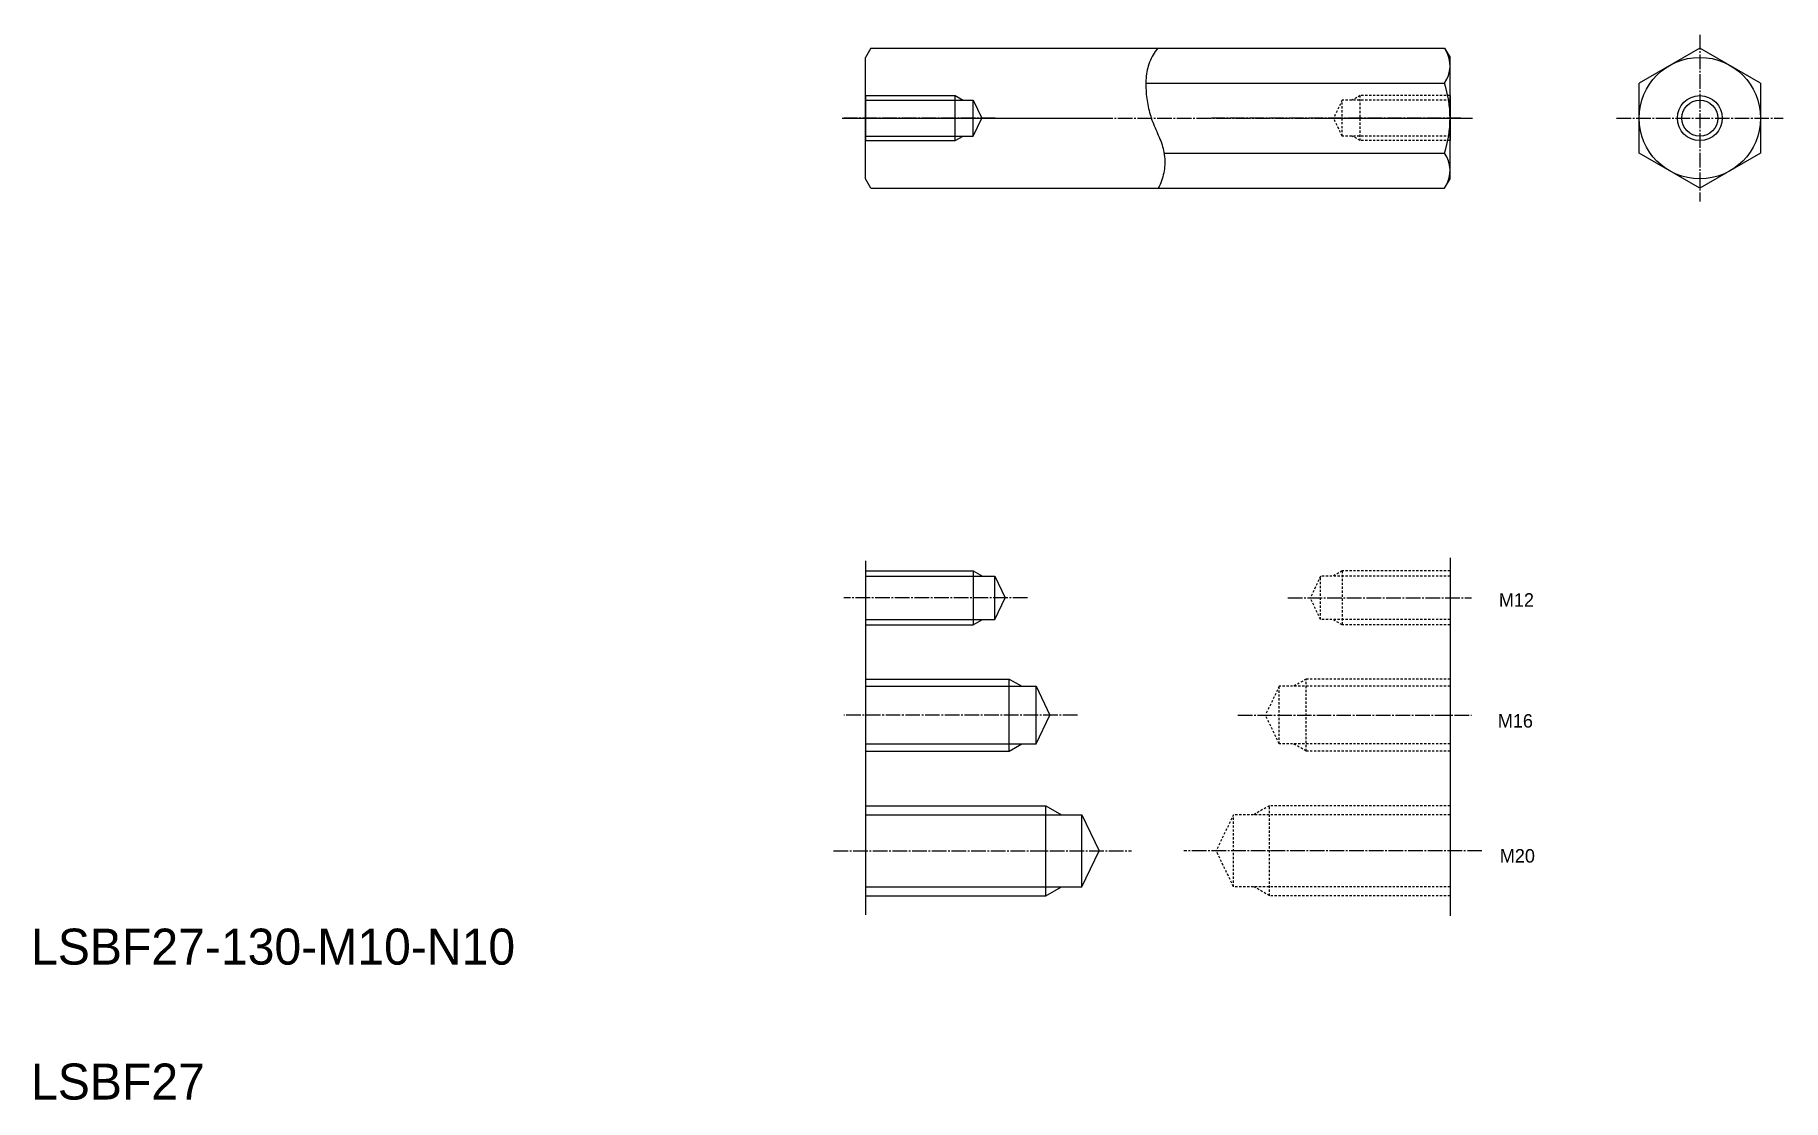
# Model space of a CAD drawing. Extents: x 21 to 410, y 20 to 257.
import ezdxf

# ---------------------------------------------------------------- set-up
doc = ezdxf.new("R2010")
doc.units = 0
doc.header["$LTSCALE"] = 0.25
doc.linetypes.add('CENTER', pattern=[17.5, 13, -1.5, 1.5, -1.5])
doc.linetypes.add('DASHED', pattern=[3.5, 2, -1.5])
doc.layers.get('0').update_dxf_attribs({"linetype": 'CONTINUOUS'})
doc.layers.add('CENTER', color=1, linetype='CENTER')

msp = doc.modelspace()

# ---------------------------------------------------------------- linework, layer by layer
at = {"linetype": 'CONTINUOUS'}
for p, q in [((206.7, 253.8), (205.49, 251.72)), ((206.7, 253.8), (334.28, 253.8)), ((334.28, 253.8), (335.49, 251.72)), ((391.02, 253.8), (377.52, 246.01)), ((404.52, 246.01), (391.02, 253.8)), ((205.49, 224.72), (205.49, 251.72)), ((335.49, 224.72), (335.49, 251.72)), ((205.49, 228.22), (205.49, 248.22)), ((267.86, 246.01), (334.25, 246.01)), ((377.52, 230.42), (377.52, 246.01)), ((404.52, 246.01), (404.52, 230.42)), ((271.91, 230.42), (334.25, 230.42)), ((391.02, 222.63), (377.52, 230.42)), ((404.52, 230.42), (391.02, 222.63)), ((206.7, 222.63), (205.49, 224.72)), ((206.7, 222.63), (334.28, 222.63)), ((334.28, 222.63), (335.49, 224.72))]:
    msp.add_line(p, q, dxfattribs=at)
for p, q in [((397.77, 249.91), (397.77, 249.91)), ((335.49, 228.22), (335.49, 248.22)), ((401.14, 247.96), (401.14, 247.96)), ((205.49, 243.22), (205.49, 233.22)), ((335.49, 243.22), (335.49, 233.22)), ((335.49, 140.44), (335.49, 60.88)), ((205.49, 139.8), (205.49, 61.09))]:
    msp.add_line(p, q)
at = {"color": 3, "linetype": 'CONTINUOUS'}
for p, q in [((205.49, 243.22), (225.49, 243.22)), ((225.49, 243.22), (227.22, 242.22)), ((205.49, 233.22), (225.49, 233.22)), ((225.49, 233.22), (227.22, 234.22)), ((205.49, 137.54), (229.49, 137.54)), ((229.49, 137.54), (231.57, 136.34)), ((205.49, 125.54), (229.49, 125.54)), ((229.49, 125.54), (231.57, 126.74)), ((205.49, 113.49), (237.49, 113.49)), ((237.49, 113.49), (240.26, 111.89)), ((205.49, 97.49), (237.49, 97.49)), ((237.49, 97.49), (240.26, 99.09)), ((205.49, 85.33), (245.65, 85.33)), ((245.65, 85.33), (249.12, 83.33)), ((245.65, 65.33), (249.12, 67.33)), ((205.49, 65.33), (245.65, 65.33))]:
    msp.add_line(p, q, dxfattribs=at)
at = {"color": 7}
for p, q in [((205.49, 242.22), (229.49, 242.22)), ((225.49, 233.22), (225.49, 243.22)), ((229.49, 234.22), (229.49, 242.22)), ((229.49, 242.22), (231.39, 238.22)), ((229.49, 234.22), (231.39, 238.22)), ((205.49, 234.22), (229.49, 234.22)), ((205.49, 136.34), (234.29, 136.34)), ((229.49, 137.54), (229.49, 125.54)), ((234.29, 136.34), (236.57, 131.54)), ((234.29, 126.74), (234.29, 136.34)), ((234.29, 126.74), (236.57, 131.54)), ((205.49, 126.74), (234.29, 126.74)), ((237.49, 97.49), (237.49, 113.49)), ((205.49, 111.89), (243.49, 111.89)), ((243.49, 99.09), (243.49, 111.89)), ((243.49, 111.89), (246.54, 105.49)), ((243.49, 99.09), (246.54, 105.49)), ((205.49, 99.09), (243.49, 99.09)), ((205.49, 83.33), (253.65, 83.33)), ((245.65, 65.33), (245.65, 85.33)), ((253.65, 83.33), (257.46, 75.33)), ((253.65, 67.33), (253.65, 83.33)), ((253.65, 67.33), (257.46, 75.33)), ((205.49, 67.33), (253.65, 67.33))]:
    msp.add_line(p, q, dxfattribs=at)
at = {"color": 3, "linetype": 'DASHED'}
for p, q in [((311.49, 242.22), (309.58, 238.22)), ((335.49, 242.22), (311.49, 242.22)), ((311.49, 234.22), (311.49, 242.22)), ((315.49, 243.22), (313.76, 242.22)), ((335.49, 243.22), (315.49, 243.22)), ((315.49, 233.22), (315.49, 243.22)), ((311.49, 234.22), (309.58, 238.22)), ((335.49, 234.22), (311.49, 234.22)), ((315.49, 233.22), (313.76, 234.22)), ((335.49, 233.22), (315.49, 233.22)), ((306.69, 136.34), (304.4, 131.54)), ((335.49, 136.34), (306.69, 136.34)), ((306.69, 126.74), (306.69, 136.34)), ((311.49, 137.54), (309.41, 136.34)), ((335.49, 137.54), (311.49, 137.54)), ((311.49, 137.54), (311.49, 125.54)), ((306.69, 126.74), (304.4, 131.54)), ((335.49, 126.74), (306.69, 126.74)), ((311.49, 125.54), (309.41, 126.74)), ((335.49, 125.54), (311.49, 125.54)), ((303.49, 113.49), (300.72, 111.89)), ((303.49, 97.49), (303.49, 113.49)), ((335.49, 113.49), (303.49, 113.49)), ((297.49, 111.89), (294.44, 105.49)), ((297.49, 99.09), (297.49, 111.89)), ((335.49, 111.89), (297.49, 111.89)), ((297.49, 99.09), (294.44, 105.49)), ((335.49, 99.09), (297.49, 99.09)), ((303.49, 97.49), (300.72, 99.09)), ((335.49, 97.49), (303.49, 97.49)), ((287.32, 83.33), (283.52, 75.33)), ((335.49, 83.33), (287.32, 83.33)), ((287.32, 67.33), (287.32, 83.33)), ((295.32, 85.33), (291.86, 83.33)), ((335.49, 85.33), (295.32, 85.33)), ((295.32, 65.33), (295.32, 85.33)), ((287.32, 67.33), (283.52, 75.33)), ((335.49, 67.33), (287.32, 67.33)), ((295.32, 65.33), (291.86, 67.33)), ((335.49, 65.33), (295.32, 65.33))]:
    msp.add_line(p, q, dxfattribs=at)
at = {"color": 3, "linetype": 'CONTINUOUS'}
msp.add_lwpolyline([(270.49, 253.8, 0.070416), (268.69, 250.67, 0.07401), (267.91, 247.13, 0.042567), (267.96, 243.51, 0.037494), (268.56, 239.93, 0.040991), (269.72, 236.5, -0.008796), (271.15, 233.16, -0.069431), (272.01, 229.65, -0.07583), (271.83, 226.04, -0.067466), (270.62, 222.63)], format="xyb", dxfattribs=at)
at = {"linetype": 'CONTINUOUS'}
msp.add_circle((391.02, 238.22), 13.5, dxfattribs=at)
at = {"color": 3, "linetype": 'CONTINUOUS'}
msp.add_circle((391.02, 238.22), 5, dxfattribs=at)
msp.add_circle((391.02, 238.22), 4)
at = {"linetype": 'CONTINUOUS'}
for centre, radius, start, end in [((328.74, 249.91), 6.75, 324.7356, 30), ((310.35, 238.22), 25.14, 341.9403, 18.0597), ((328.74, 226.52), 6.75, 330, 35.2644)]:
    msp.add_arc(centre, radius, start, end, dxfattribs=at)
at = {"layer": 'CENTER', "color": 1, "linetype": 'CENTER'}
for p, q in [((391.02, 256.72), (391.02, 219.72)), ((200.36, 238.22), (340.49, 238.22)), ((234.36, 238.22), (200.72, 238.22)), ((203.06, 238.22), (258.56, 238.22)), ((337.92, 238.22), (282.42, 238.22)), ((306.62, 238.22), (340.26, 238.22)), ((372.52, 238.22), (409.52, 238.22)), ((241.55, 131.54), (200.72, 131.54)), ((299.43, 131.54), (340.26, 131.54)), ((252.64, 105.49), (200.72, 105.49)), ((288.34, 105.49), (340.26, 105.49)), ((198.4, 75.33), (264.66, 75.33)), ((342.58, 75.33), (276.32, 75.33))]:
    msp.add_line(p, q, dxfattribs=at)

# ---------------------------------------------------------------- texts
at = {"color": 7}
for s, p in [('M12', (346.34, 129.58)), ('M16', (346.11, 102.7)), ('M20', (346.55, 72.68))]:
    msp.add_text(s, height=3, dxfattribs=at).set_placement(p)
for s, p in [('LSBF27-130-M10-N10', (20, 50)), ('LSBF27', (20, 20))]:
    msp.add_text(s, height=8).set_placement(p)

doc.saveas('drawing.dxf')
